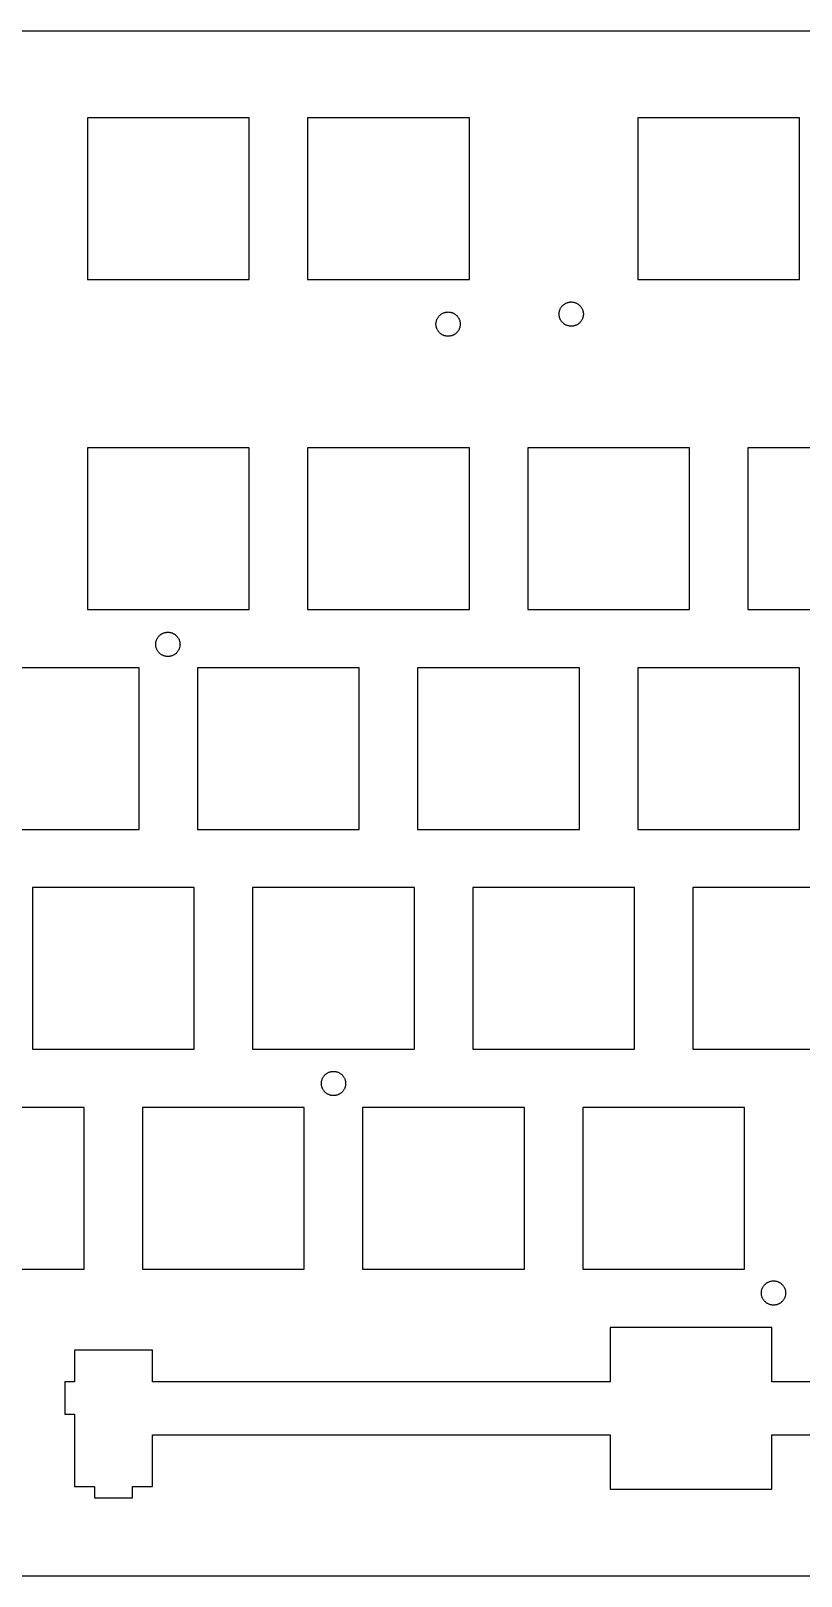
# Model space of a CAD drawing. Extents: x 0 to 462, y -134 to 0.
# Drawn here: x 102.6 to 169.3, y -133.8 to 0 of the extents above; entities that cross this region are included whole.
import ezdxf

# ---------------------------------------------------------------- set-up
doc = ezdxf.new("R2010")
doc.units = 0
doc.layers.add('BLACK', color=7, linetype='CONTINUOUS')

msp = doc.modelspace()

# ---------------------------------------------------------------- linework, layer by layer
at = {"layer": 'BLACK', "linetype": 'CONTINUOUS'}
for p, q in [((5, 0), (457.44, 0)), ((121.538, -7.526), (107.538, -7.526)), ((107.538, -7.526), (107.538, -21.526)), ((121.538, -21.526), (121.538, -7.526)), ((140.588, -7.526), (126.588, -7.526)), ((126.588, -7.526), (126.588, -21.526)), ((140.588, -21.526), (140.588, -7.526)), ((169.163, -7.526), (155.163, -7.526)), ((155.163, -7.526), (155.163, -21.526)), ((169.163, -21.526), (169.163, -7.526)), ((107.538, -21.526), (121.538, -21.526)), ((126.588, -21.526), (140.588, -21.526)), ((155.163, -21.526), (169.163, -21.526)), ((148.443, -24.1173), (148.464, -24.0708)), ((148.464, -24.0708), (148.487, -24.0255)), ((148.487, -24.0255), (148.512, -23.9815)), ((148.512, -23.9815), (148.539, -23.9389)), ((148.539, -23.9389), (148.569, -23.8978)), ((148.569, -23.8978), (148.6, -23.8581)), ((148.6, -23.8581), (148.633, -23.82)), ((148.633, -23.82), (148.668, -23.7835)), ((148.668, -23.7835), (148.704, -23.7488)), ((148.704, -23.7488), (148.742, -23.7158)), ((148.742, -23.7158), (148.782, -23.6846)), ((148.782, -23.6846), (148.823, -23.6553)), ((148.823, -23.6553), (148.866, -23.628)), ((148.866, -23.628), (148.909, -23.6027)), ((148.909, -23.6027), (148.955, -23.5795)), ((148.955, -23.5795), (149.001, -23.5585)), ((149.001, -23.5585), (149.049, -23.5397)), ((149.049, -23.5397), (149.098, -23.5232)), ((149.098, -23.5232), (149.148, -23.509)), ((149.148, -23.509), (149.198, -23.4973)), ((149.198, -23.4973), (149.25, -23.4881)), ((149.25, -23.4881), (149.303, -23.4814)), ((149.303, -23.4814), (149.356, -23.4774)), ((149.356, -23.4774), (149.41, -23.476)), ((149.41, -23.476), (149.464, -23.4774)), ((149.464, -23.4774), (149.517, -23.4814)), ((149.517, -23.4814), (149.57, -23.4881)), ((149.57, -23.4881), (149.622, -23.4973)), ((149.622, -23.4973), (149.672, -23.509)), ((149.672, -23.509), (149.722, -23.5232)), ((149.722, -23.5232), (149.771, -23.5397)), ((149.771, -23.5397), (149.819, -23.5585)), ((149.819, -23.5585), (149.865, -23.5795)), ((149.865, -23.5795), (149.91, -23.6027)), ((149.91, -23.6027), (149.954, -23.628)), ((149.954, -23.628), (149.997, -23.6553)), ((149.997, -23.6553), (150.038, -23.6846)), ((150.038, -23.6846), (150.078, -23.7158)), ((150.078, -23.7158), (150.116, -23.7488)), ((150.116, -23.7488), (150.152, -23.7835)), ((150.152, -23.7835), (150.187, -23.82)), ((150.187, -23.82), (150.22, -23.8581)), ((150.22, -23.8581), (150.251, -23.8978)), ((150.251, -23.8978), (150.281, -23.9389)), ((150.281, -23.9389), (150.308, -23.9815)), ((150.308, -23.9815), (150.333, -24.0255)), ((150.333, -24.0255), (150.356, -24.0708)), ((150.356, -24.0708), (150.377, -24.1173)), ((137.698, -25.3952), (137.699, -25.3412)), ((137.699, -25.4493), (137.698, -25.3952)), ((137.699, -25.3412), (137.703, -25.2879)), ((137.703, -25.2879), (137.71, -25.2353)), ((137.71, -25.2353), (137.719, -25.1836)), ((137.719, -25.1836), (137.731, -25.1328)), ((137.731, -25.1328), (137.745, -25.083)), ((137.745, -25.083), (137.762, -25.0342)), ((137.762, -25.0342), (137.78, -24.9865)), ((137.78, -24.9865), (137.801, -24.94)), ((137.801, -24.94), (137.825, -24.8948)), ((137.825, -24.8948), (137.85, -24.8508)), ((137.85, -24.8508), (137.877, -24.8082)), ((137.877, -24.8082), (137.906, -24.767)), ((137.906, -24.767), (137.938, -24.7274)), ((137.938, -24.7274), (137.971, -24.6893)), ((137.971, -24.6893), (138.005, -24.6528)), ((138.005, -24.6528), (138.042, -24.618)), ((138.042, -24.618), (138.08, -24.585)), ((138.08, -24.585), (138.12, -24.5538)), ((138.12, -24.5538), (138.161, -24.5246)), ((138.161, -24.5246), (138.203, -24.4973)), ((138.203, -24.4973), (138.247, -24.472)), ((138.247, -24.472), (138.293, -24.4488)), ((138.293, -24.4488), (138.339, -24.4278)), ((138.339, -24.4278), (138.387, -24.409)), ((138.387, -24.409), (138.436, -24.3925)), ((138.436, -24.3925), (138.485, -24.3783)), ((138.485, -24.3783), (138.536, -24.3666)), ((138.536, -24.3666), (138.588, -24.3573)), ((138.588, -24.3573), (138.641, -24.3507)), ((138.641, -24.3507), (138.694, -24.3466)), ((138.694, -24.3466), (138.748, -24.3453)), ((138.748, -24.3453), (138.802, -24.3466)), ((138.802, -24.3466), (138.855, -24.3507)), ((138.855, -24.3507), (138.908, -24.3573)), ((138.908, -24.3573), (138.96, -24.3666)), ((138.96, -24.3666), (139.01, -24.3783)), ((139.01, -24.3783), (139.06, -24.3925)), ((139.06, -24.3925), (139.109, -24.409)), ((139.109, -24.409), (139.157, -24.4278)), ((139.157, -24.4278), (139.203, -24.4488)), ((139.203, -24.4488), (139.248, -24.472)), ((139.248, -24.472), (139.292, -24.4973)), ((139.292, -24.4973), (139.335, -24.5246)), ((139.335, -24.5246), (139.376, -24.5538)), ((139.376, -24.5538), (139.416, -24.585)), ((139.416, -24.585), (139.454, -24.618)), ((139.454, -24.618), (139.49, -24.6528)), ((139.49, -24.6528), (139.525, -24.6893)), ((139.525, -24.6893), (139.558, -24.7274)), ((139.558, -24.7274), (139.589, -24.767)), ((139.589, -24.767), (139.619, -24.8082)), ((139.619, -24.8082), (139.646, -24.8508)), ((139.646, -24.8508), (139.671, -24.8948)), ((139.671, -24.8948), (139.694, -24.94)), ((139.694, -24.94), (139.715, -24.9865)), ((139.715, -24.9865), (139.734, -25.0342)), ((139.734, -25.0342), (139.751, -25.083)), ((139.751, -25.083), (139.765, -25.1328)), ((139.765, -25.1328), (139.777, -25.1836)), ((139.777, -25.1836), (139.786, -25.2353)), ((139.786, -25.2353), (139.792, -25.2879)), ((139.792, -25.2879), (139.797, -25.3412)), ((139.797, -25.3412), (139.798, -25.3952)), ((139.798, -25.3952), (139.797, -25.4493)), ((148.36, -24.526), (148.361, -24.472)), ((148.361, -24.58), (148.36, -24.526)), ((148.361, -24.472), (148.365, -24.4186)), ((148.365, -24.6333), (148.361, -24.58)), ((148.365, -24.4186), (148.372, -24.3661)), ((148.372, -24.6859), (148.365, -24.6333)), ((148.372, -24.3661), (148.381, -24.3144)), ((148.381, -24.7376), (148.372, -24.6859)), ((148.381, -24.3144), (148.393, -24.2636)), ((148.393, -24.7884), (148.381, -24.7376)), ((148.393, -24.2636), (148.407, -24.2138)), ((148.407, -24.8382), (148.393, -24.7884)), ((148.407, -24.2138), (148.424, -24.165)), ((148.424, -24.887), (148.407, -24.8382)), ((148.424, -24.165), (148.443, -24.1173)), ((148.443, -24.9347), (148.424, -24.887)), ((148.464, -24.9812), (148.443, -24.9347)), ((148.487, -25.0265), (148.464, -24.9812)), ((148.512, -25.0705), (148.487, -25.0265)), ((148.539, -25.1131), (148.512, -25.0705)), ((148.569, -25.1542), (148.539, -25.1131)), ((148.6, -25.1939), (148.569, -25.1542)), ((148.633, -25.232), (148.6, -25.1939)), ((148.668, -25.2685), (148.633, -25.232)), ((148.704, -25.3032), (148.668, -25.2685)), ((148.742, -25.3362), (148.704, -25.3032)), ((148.782, -25.3674), (148.742, -25.3362)), ((148.823, -25.3967), (148.782, -25.3674)), ((148.866, -25.424), (148.823, -25.3967)), ((148.909, -25.4493), (148.866, -25.424)), ((149.954, -25.424), (149.91, -25.4493)), ((149.997, -25.3967), (149.954, -25.424)), ((150.038, -25.3674), (149.997, -25.3967)), ((150.078, -25.3362), (150.038, -25.3674)), ((150.116, -25.3032), (150.078, -25.3362)), ((150.152, -25.2685), (150.116, -25.3032)), ((150.187, -25.232), (150.152, -25.2685)), ((150.22, -25.1939), (150.187, -25.232)), ((150.251, -25.1542), (150.22, -25.1939)), ((150.281, -25.1131), (150.251, -25.1542)), ((150.308, -25.0705), (150.281, -25.1131)), ((150.333, -25.0265), (150.308, -25.0705)), ((150.356, -24.9812), (150.333, -25.0265)), ((150.377, -24.9347), (150.356, -24.9812)), ((150.377, -24.1173), (150.396, -24.165)), ((150.396, -24.887), (150.377, -24.9347)), ((150.396, -24.165), (150.413, -24.2138)), ((150.413, -24.8382), (150.396, -24.887)), ((150.413, -24.2138), (150.427, -24.2636)), ((150.427, -24.7884), (150.413, -24.8382)), ((150.427, -24.2636), (150.439, -24.3144)), ((150.439, -24.7376), (150.427, -24.7884)), ((150.439, -24.3144), (150.448, -24.3661)), ((150.448, -24.6859), (150.439, -24.7376)), ((150.448, -24.3661), (150.455, -24.4186)), ((150.455, -24.6333), (150.448, -24.6859)), ((150.455, -24.4186), (150.459, -24.472)), ((150.459, -24.58), (150.455, -24.6333)), ((150.459, -24.472), (150.46, -24.526)), ((150.46, -24.526), (150.459, -24.58)), ((137.703, -25.5026), (137.699, -25.4493)), ((137.71, -25.5552), (137.703, -25.5026)), ((137.719, -25.6069), (137.71, -25.5552)), ((137.731, -25.6577), (137.719, -25.6069)), ((137.745, -25.7075), (137.731, -25.6577)), ((137.762, -25.7563), (137.745, -25.7075)), ((137.78, -25.804), (137.762, -25.7563)), ((137.801, -25.8505), (137.78, -25.804)), ((137.825, -25.8957), (137.801, -25.8505)), ((137.85, -25.9397), (137.825, -25.8957)), ((137.877, -25.9823), (137.85, -25.9397)), ((137.906, -26.0235), (137.877, -25.9823)), ((137.938, -26.0631), (137.906, -26.0235)), ((137.971, -26.1012), (137.938, -26.0631)), ((138.005, -26.1377), (137.971, -26.1012)), ((138.042, -26.1725), (138.005, -26.1377)), ((138.08, -26.2055), (138.042, -26.1725)), ((138.12, -26.2367), (138.08, -26.2055)), ((138.161, -26.2659), (138.12, -26.2367)), ((138.203, -26.2932), (138.161, -26.2659)), ((138.247, -26.3185), (138.203, -26.2932)), ((138.293, -26.3417), (138.247, -26.3185)), ((138.339, -26.3627), (138.293, -26.3417)), ((138.387, -26.3815), (138.339, -26.3627)), ((138.436, -26.398), (138.387, -26.3815)), ((138.485, -26.4122), (138.436, -26.398)), ((138.536, -26.4239), (138.485, -26.4122)), ((138.588, -26.4332), (138.536, -26.4239)), ((138.641, -26.4398), (138.588, -26.4332)), ((138.694, -26.4439), (138.641, -26.4398)), ((138.748, -26.4452), (138.694, -26.4439)), ((138.802, -26.4439), (138.748, -26.4452)), ((138.855, -26.4398), (138.802, -26.4439)), ((138.908, -26.4332), (138.855, -26.4398)), ((138.96, -26.4239), (138.908, -26.4332)), ((139.01, -26.4122), (138.96, -26.4239)), ((139.06, -26.398), (139.01, -26.4122)), ((139.109, -26.3815), (139.06, -26.398)), ((139.157, -26.3627), (139.109, -26.3815)), ((139.203, -26.3417), (139.157, -26.3627)), ((139.248, -26.3185), (139.203, -26.3417)), ((139.292, -26.2932), (139.248, -26.3185)), ((139.335, -26.2659), (139.292, -26.2932)), ((139.376, -26.2367), (139.335, -26.2659)), ((139.416, -26.2055), (139.376, -26.2367)), ((139.454, -26.1725), (139.416, -26.2055)), ((139.49, -26.1377), (139.454, -26.1725)), ((139.525, -26.1012), (139.49, -26.1377)), ((139.558, -26.0631), (139.525, -26.1012)), ((139.589, -26.0235), (139.558, -26.0631)), ((139.619, -25.9823), (139.589, -26.0235)), ((139.646, -25.9397), (139.619, -25.9823)), ((139.671, -25.8957), (139.646, -25.9397)), ((139.694, -25.8505), (139.671, -25.8957)), ((139.715, -25.804), (139.694, -25.8505)), ((139.734, -25.7563), (139.715, -25.804)), ((139.751, -25.7075), (139.734, -25.7563)), ((139.765, -25.6577), (139.751, -25.7075)), ((139.777, -25.6069), (139.765, -25.6577)), ((139.786, -25.5552), (139.777, -25.6069)), ((139.792, -25.5026), (139.786, -25.5552)), ((139.797, -25.4493), (139.792, -25.5026)), ((148.955, -25.4724), (148.909, -25.4493)), ((149.001, -25.4935), (148.955, -25.4724)), ((149.049, -25.5123), (149.001, -25.4935)), ((149.098, -25.5288), (149.049, -25.5123)), ((149.148, -25.5429), (149.098, -25.5288)), ((149.198, -25.5547), (149.148, -25.5429)), ((149.25, -25.5639), (149.198, -25.5547)), ((149.303, -25.5706), (149.25, -25.5639)), ((149.356, -25.5746), (149.303, -25.5706)), ((149.41, -25.576), (149.356, -25.5746)), ((149.464, -25.5746), (149.41, -25.576)), ((149.517, -25.5706), (149.464, -25.5746)), ((149.57, -25.5639), (149.517, -25.5706)), ((149.622, -25.5547), (149.57, -25.5639)), ((149.672, -25.5429), (149.622, -25.5547)), ((149.722, -25.5288), (149.672, -25.5429)), ((149.771, -25.5123), (149.722, -25.5288)), ((149.819, -25.4935), (149.771, -25.5123)), ((149.865, -25.4724), (149.819, -25.4935)), ((149.91, -25.4493), (149.865, -25.4724)), ((121.538, -36.101), (107.538, -36.101)), ((107.538, -36.101), (107.538, -50.101)), ((121.538, -50.101), (121.538, -36.101)), ((140.588, -36.101), (126.588, -36.101)), ((126.588, -36.101), (126.588, -50.101)), ((140.588, -50.101), (140.588, -36.101)), ((159.638, -36.101), (145.638, -36.101)), ((145.638, -36.101), (145.638, -50.101)), ((159.638, -50.101), (159.638, -36.101)), ((178.688, -36.101), (164.688, -36.101)), ((164.688, -36.101), (164.688, -50.101)), ((107.538, -50.101), (121.538, -50.101)), ((126.588, -50.101), (140.588, -50.101)), ((145.638, -50.101), (159.638, -50.101)), ((164.688, -50.101), (178.688, -50.101)), ((113.988, -52.2078), (114.033, -52.1846)), ((114.033, -52.1846), (114.08, -52.1635)), ((114.08, -52.1635), (114.128, -52.1447)), ((114.128, -52.1447), (114.176, -52.1282)), ((114.176, -52.1282), (114.226, -52.1141)), ((114.226, -52.1141), (114.277, -52.1024)), ((114.277, -52.1024), (114.329, -52.0931)), ((114.329, -52.0931), (114.381, -52.0864)), ((114.381, -52.0864), (114.435, -52.0824)), ((114.435, -52.0824), (114.489, -52.081)), ((114.489, -52.081), (114.543, -52.0824)), ((114.543, -52.0824), (114.596, -52.0864)), ((114.596, -52.0864), (114.649, -52.0931)), ((114.649, -52.0931), (114.7, -52.1024)), ((114.7, -52.1024), (114.751, -52.1141)), ((114.751, -52.1141), (114.801, -52.1282)), ((114.801, -52.1282), (114.85, -52.1447)), ((114.85, -52.1447), (114.897, -52.1635)), ((114.897, -52.1635), (114.944, -52.1846)), ((114.944, -52.1846), (114.989, -52.2078)), ((113.439, -53.131), (113.44, -53.077)), ((113.44, -53.1851), (113.439, -53.131)), ((113.44, -53.077), (113.444, -53.0237)), ((113.444, -53.2384), (113.44, -53.1851)), ((113.444, -53.0237), (113.451, -52.9711)), ((113.451, -53.2909), (113.444, -53.2384)), ((113.451, -52.9711), (113.46, -52.9194)), ((113.46, -53.3426), (113.451, -53.2909)), ((113.46, -52.9194), (113.472, -52.8686)), ((113.472, -53.3934), (113.46, -53.3426)), ((113.472, -52.8686), (113.486, -52.8188)), ((113.486, -53.4433), (113.472, -53.3934)), ((113.486, -52.8188), (113.502, -52.77)), ((113.502, -53.492), (113.486, -53.4433)), ((113.502, -52.77), (113.521, -52.7223)), ((113.521, -53.5397), (113.502, -53.492)), ((113.521, -52.7223), (113.542, -52.6758)), ((113.542, -52.6758), (113.565, -52.6305)), ((113.565, -52.6305), (113.591, -52.5866)), ((113.591, -52.5866), (113.618, -52.544)), ((113.618, -52.544), (113.647, -52.5028)), ((113.647, -52.5028), (113.678, -52.4631)), ((113.678, -52.4631), (113.711, -52.425)), ((113.711, -52.425), (113.746, -52.3886)), ((113.746, -52.3886), (113.783, -52.3538)), ((113.783, -52.3538), (113.821, -52.3208)), ((113.821, -52.3208), (113.86, -52.2896)), ((113.86, -52.2896), (113.902, -52.2603)), ((113.902, -52.2603), (113.944, -52.233)), ((113.944, -52.233), (113.988, -52.2078)), ((114.989, -52.2078), (115.033, -52.233)), ((115.033, -52.233), (115.076, -52.2603)), ((115.076, -52.2603), (115.117, -52.2896)), ((115.117, -52.2896), (115.157, -52.3208)), ((115.157, -52.3208), (115.195, -52.3538)), ((115.195, -52.3538), (115.231, -52.3886)), ((115.231, -52.3886), (115.266, -52.425)), ((115.266, -52.425), (115.299, -52.4631)), ((115.299, -52.4631), (115.33, -52.5028)), ((115.33, -52.5028), (115.359, -52.544)), ((115.359, -52.544), (115.387, -52.5866)), ((115.387, -52.5866), (115.412, -52.6305)), ((115.412, -52.6305), (115.435, -52.6758)), ((115.435, -52.6758), (115.456, -52.7223)), ((115.456, -52.7223), (115.475, -52.77)), ((115.475, -53.492), (115.456, -53.5397)), ((115.475, -52.77), (115.491, -52.8188)), ((115.491, -53.4433), (115.475, -53.492)), ((115.491, -52.8188), (115.506, -52.8686)), ((115.506, -53.3934), (115.491, -53.4433)), ((115.506, -52.8686), (115.517, -52.9194)), ((115.517, -53.3426), (115.506, -53.3934)), ((115.517, -52.9194), (115.527, -52.9711)), ((115.527, -53.2909), (115.517, -53.3426)), ((115.527, -52.9711), (115.533, -53.0237)), ((115.533, -53.2384), (115.527, -53.2909)), ((115.533, -53.0237), (115.537, -53.077)), ((115.537, -53.1851), (115.533, -53.2384)), ((115.537, -53.077), (115.539, -53.131)), ((115.539, -53.131), (115.537, -53.1851)), ((113.542, -53.5862), (113.521, -53.5397)), ((113.565, -53.6315), (113.542, -53.5862)), ((113.591, -53.6755), (113.565, -53.6315)), ((113.618, -53.7181), (113.591, -53.6755)), ((113.647, -53.7593), (113.618, -53.7181)), ((113.678, -53.7989), (113.647, -53.7593)), ((113.711, -53.837), (113.678, -53.7989)), ((113.746, -53.8735), (113.711, -53.837)), ((113.783, -53.9082), (113.746, -53.8735)), ((113.821, -53.9412), (113.783, -53.9082)), ((113.86, -53.9724), (113.821, -53.9412)), ((113.902, -54.0017), (113.86, -53.9724)), ((113.944, -54.029), (113.902, -54.0017)), ((113.988, -54.0543), (113.944, -54.029)), ((114.033, -54.0775), (113.988, -54.0543)), ((114.08, -54.0985), (114.033, -54.0775)), ((114.128, -54.1173), (114.08, -54.0985)), ((114.176, -54.1338), (114.128, -54.1173)), ((114.226, -54.148), (114.176, -54.1338)), ((114.277, -54.1597), (114.226, -54.148)), ((114.329, -54.1689), (114.277, -54.1597)), ((114.381, -54.1756), (114.329, -54.1689)), ((114.435, -54.1797), (114.381, -54.1756)), ((114.489, -54.181), (114.435, -54.1797)), ((114.543, -54.1797), (114.489, -54.181)), ((114.596, -54.1756), (114.543, -54.1797)), ((114.649, -54.1689), (114.596, -54.1756)), ((114.7, -54.1597), (114.649, -54.1689)), ((114.751, -54.148), (114.7, -54.1597)), ((114.801, -54.1338), (114.751, -54.148)), ((114.85, -54.1173), (114.801, -54.1338)), ((114.897, -54.0985), (114.85, -54.1173)), ((114.944, -54.0775), (114.897, -54.0985)), ((114.989, -54.0543), (114.944, -54.0775)), ((115.033, -54.029), (114.989, -54.0543)), ((115.076, -54.0017), (115.033, -54.029)), ((115.117, -53.9724), (115.076, -54.0017)), ((115.157, -53.9412), (115.117, -53.9724)), ((115.195, -53.9082), (115.157, -53.9412)), ((115.231, -53.8735), (115.195, -53.9082)), ((115.266, -53.837), (115.231, -53.8735)), ((115.299, -53.7989), (115.266, -53.837)), ((115.33, -53.7593), (115.299, -53.7989)), ((115.359, -53.7181), (115.33, -53.7593)), ((115.387, -53.6755), (115.359, -53.7181)), ((115.412, -53.6315), (115.387, -53.6755)), ((115.435, -53.5862), (115.412, -53.6315)), ((115.456, -53.5397), (115.435, -53.5862)), ((112.013, -55.151), (98.013, -55.151)), ((112.013, -69.151), (112.013, -55.151)), ((131.063, -55.151), (117.063, -55.151)), ((117.063, -55.151), (117.063, -69.151)), ((131.063, -69.151), (131.063, -55.151)), ((150.113, -55.151), (136.113, -55.151)), ((136.113, -55.151), (136.113, -69.151)), ((150.113, -69.151), (150.113, -55.151)), ((169.163, -55.151), (155.163, -55.151)), ((155.163, -55.151), (155.163, -69.151)), ((169.163, -69.151), (169.163, -55.151)), ((98.013, -69.151), (112.013, -69.151)), ((117.063, -69.151), (131.063, -69.151)), ((136.113, -69.151), (150.113, -69.151)), ((155.163, -69.151), (169.163, -69.151)), ((116.776, -74.201), (102.776, -74.201)), ((102.776, -74.201), (102.776, -88.201)), ((116.776, -88.201), (116.776, -74.201)), ((135.826, -74.201), (121.826, -74.201)), ((121.826, -74.201), (121.826, -88.201)), ((135.826, -88.201), (135.826, -74.201)), ((154.876, -74.201), (140.876, -74.201)), ((140.876, -74.201), (140.876, -88.201)), ((154.876, -88.201), (154.876, -74.201)), ((173.926, -74.201), (159.926, -74.201)), ((159.926, -74.201), (159.926, -88.201)), ((102.776, -88.201), (116.776, -88.201)), ((121.826, -88.201), (135.826, -88.201)), ((140.876, -88.201), (154.876, -88.201)), ((159.926, -88.201), (173.926, -88.201)), ((127.792, -91.0034), (127.801, -90.9517)), ((127.801, -90.9517), (127.813, -90.9009)), ((127.813, -90.9009), (127.827, -90.851)), ((127.827, -90.851), (127.844, -90.8023)), ((127.844, -90.8023), (127.863, -90.7546)), ((127.863, -90.7546), (127.884, -90.7081)), ((127.884, -90.7081), (127.907, -90.6628)), ((127.907, -90.6628), (127.932, -90.6188)), ((127.932, -90.6188), (127.959, -90.5762)), ((127.959, -90.5762), (127.989, -90.535)), ((127.989, -90.535), (128.02, -90.4954)), ((128.02, -90.4954), (128.053, -90.4573)), ((128.053, -90.4573), (128.088, -90.4208)), ((128.088, -90.4208), (128.124, -90.3861)), ((128.124, -90.3861), (128.162, -90.353)), ((128.162, -90.353), (128.202, -90.3219)), ((128.202, -90.3219), (128.243, -90.2926)), ((128.243, -90.2926), (128.286, -90.2653)), ((128.286, -90.2653), (128.33, -90.24)), ((128.33, -90.24), (128.375, -90.2168)), ((128.375, -90.2168), (128.421, -90.1958)), ((128.421, -90.1958), (128.469, -90.177)), ((128.469, -90.177), (128.518, -90.1605)), ((128.518, -90.1605), (128.568, -90.1463)), ((128.568, -90.1463), (128.619, -90.1346)), ((128.619, -90.1346), (128.67, -90.1254)), ((128.67, -90.1254), (128.723, -90.1187)), ((128.723, -90.1187), (128.776, -90.1146)), ((128.776, -90.1146), (128.83, -90.1133)), ((128.83, -90.1133), (128.884, -90.1146)), ((128.884, -90.1146), (128.937, -90.1187)), ((128.937, -90.1187), (128.99, -90.1254)), ((128.99, -90.1254), (129.042, -90.1346)), ((129.042, -90.1346), (129.093, -90.1463)), ((129.093, -90.1463), (129.142, -90.1605)), ((129.142, -90.1605), (129.191, -90.177)), ((129.191, -90.177), (129.239, -90.1958)), ((129.239, -90.1958), (129.285, -90.2168)), ((129.285, -90.2168), (129.331, -90.24)), ((129.331, -90.24), (129.375, -90.2653)), ((129.375, -90.2653), (129.417, -90.2926)), ((129.417, -90.2926), (129.458, -90.3219)), ((129.458, -90.3219), (129.498, -90.353)), ((129.498, -90.353), (129.536, -90.3861)), ((129.536, -90.3861), (129.573, -90.4208)), ((129.573, -90.4208), (129.607, -90.4573)), ((129.607, -90.4573), (129.64, -90.4954)), ((129.64, -90.4954), (129.672, -90.535)), ((129.672, -90.535), (129.701, -90.5762)), ((129.701, -90.5762), (129.728, -90.6188)), ((129.728, -90.6188), (129.753, -90.6628)), ((129.753, -90.6628), (129.777, -90.7081)), ((129.777, -90.7081), (129.798, -90.7546)), ((129.798, -90.7546), (129.816, -90.8023)), ((129.816, -90.8023), (129.833, -90.851)), ((129.833, -90.851), (129.847, -90.9009)), ((129.847, -90.9009), (129.859, -90.9517)), ((129.859, -90.9517), (129.868, -91.0034)), ((127.78, -91.1633), (127.781, -91.1093)), ((127.781, -91.2173), (127.78, -91.1633)), ((127.781, -91.1093), (127.786, -91.0559)), ((127.786, -91.2706), (127.781, -91.2173)), ((127.786, -91.0559), (127.792, -91.0034)), ((127.792, -91.3232), (127.786, -91.2706)), ((127.801, -91.3749), (127.792, -91.3232)), ((127.813, -91.4257), (127.801, -91.3749)), ((127.827, -91.4755), (127.813, -91.4257)), ((127.844, -91.5243), (127.827, -91.4755)), ((127.863, -91.572), (127.844, -91.5243)), ((127.884, -91.6185), (127.863, -91.572)), ((127.907, -91.6638), (127.884, -91.6185)), ((127.932, -91.7077), (127.907, -91.6638)), ((127.959, -91.7504), (127.932, -91.7077)), ((127.989, -91.7915), (127.959, -91.7504)), ((128.02, -91.8312), (127.989, -91.7915)), ((128.053, -91.8693), (128.02, -91.8312)), ((128.088, -91.9057), (128.053, -91.8693)), ((128.124, -91.9405), (128.088, -91.9057)), ((128.162, -91.9735), (128.124, -91.9405)), ((128.202, -92.0047), (128.162, -91.9735)), ((128.243, -92.034), (128.202, -92.0047)), ((128.286, -92.0613), (128.243, -92.034)), ((128.33, -92.0866), (128.286, -92.0613)), ((128.375, -92.1097), (128.33, -92.0866)), ((128.421, -92.1308), (128.375, -92.1097)), ((128.469, -92.1496), (128.421, -92.1308)), ((128.518, -92.1661), (128.469, -92.1496)), ((128.568, -92.1802), (128.518, -92.1661)), ((128.619, -92.192), (128.568, -92.1802)), ((128.67, -92.2012), (128.619, -92.192)), ((128.723, -92.2079), (128.67, -92.2012)), ((128.776, -92.2119), (128.723, -92.2079)), ((128.83, -92.2133), (128.776, -92.2119)), ((128.884, -92.2119), (128.83, -92.2133)), ((128.937, -92.2079), (128.884, -92.2119)), ((128.99, -92.2012), (128.937, -92.2079)), ((129.042, -92.192), (128.99, -92.2012)), ((129.093, -92.1802), (129.042, -92.192)), ((129.142, -92.1661), (129.093, -92.1802)), ((129.191, -92.1496), (129.142, -92.1661)), ((129.239, -92.1308), (129.191, -92.1496)), ((129.285, -92.1097), (129.239, -92.1308)), ((129.331, -92.0866), (129.285, -92.1097)), ((129.375, -92.0613), (129.331, -92.0866)), ((129.417, -92.034), (129.375, -92.0613)), ((129.458, -92.0047), (129.417, -92.034)), ((129.498, -91.9735), (129.458, -92.0047)), ((129.536, -91.9405), (129.498, -91.9735)), ((129.573, -91.9057), (129.536, -91.9405)), ((129.607, -91.8693), (129.573, -91.9057)), ((129.64, -91.8312), (129.607, -91.8693)), ((129.672, -91.7915), (129.64, -91.8312)), ((129.701, -91.7504), (129.672, -91.7915)), ((129.728, -91.7077), (129.701, -91.7504)), ((129.753, -91.6638), (129.728, -91.7077)), ((129.777, -91.6185), (129.753, -91.6638)), ((129.798, -91.572), (129.777, -91.6185)), ((129.816, -91.5243), (129.798, -91.572)), ((129.833, -91.4755), (129.816, -91.5243)), ((129.847, -91.4257), (129.833, -91.4755)), ((129.859, -91.3749), (129.847, -91.4257)), ((129.868, -91.3232), (129.859, -91.3749)), ((129.868, -91.0034), (129.875, -91.0559)), ((129.875, -91.2706), (129.868, -91.3232)), ((129.875, -91.0559), (129.879, -91.1093)), ((129.879, -91.2173), (129.875, -91.2706)), ((129.879, -91.1093), (129.88, -91.1633)), ((129.88, -91.1633), (129.879, -91.2173)), ((107.251, -93.251), (93.251, -93.251)), ((107.251, -107.251), (107.251, -93.251)), ((126.301, -93.251), (112.301, -93.251)), ((112.301, -93.251), (112.301, -107.251)), ((126.301, -107.251), (126.301, -93.251)), ((145.351, -93.251), (131.351, -93.251)), ((131.351, -93.251), (131.351, -107.251)), ((145.351, -107.251), (145.351, -93.251)), ((164.401, -93.251), (150.401, -93.251)), ((150.401, -93.251), (150.401, -107.251)), ((164.401, -107.251), (164.401, -93.251)), ((93.251, -107.251), (107.251, -107.251)), ((112.301, -107.251), (126.301, -107.251)), ((131.351, -107.251), (145.351, -107.251)), ((150.401, -107.251), (164.401, -107.251)), ((166.375, -108.411), (166.419, -108.385)), ((166.419, -108.385), (166.465, -108.362)), ((166.465, -108.362), (166.511, -108.341)), ((166.511, -108.341), (166.559, -108.322)), ((166.559, -108.322), (166.608, -108.306)), ((166.608, -108.306), (166.657, -108.292)), ((166.657, -108.292), (166.708, -108.28)), ((166.708, -108.28), (166.76, -108.271)), ((166.76, -108.271), (166.812, -108.264)), ((166.812, -108.264), (166.866, -108.26)), ((166.866, -108.26), (166.92, -108.259)), ((166.92, -108.259), (166.974, -108.26)), ((166.974, -108.26), (167.027, -108.264)), ((167.027, -108.264), (167.08, -108.271)), ((167.08, -108.271), (167.131, -108.28)), ((167.131, -108.28), (167.182, -108.292)), ((167.182, -108.292), (167.232, -108.306)), ((167.232, -108.306), (167.281, -108.322)), ((167.281, -108.322), (167.328, -108.341)), ((167.328, -108.341), (167.375, -108.362)), ((167.375, -108.362), (167.42, -108.385)), ((167.42, -108.385), (167.464, -108.411)), ((165.87, -109.309), (165.871, -109.255)), ((165.871, -109.363), (165.87, -109.309)), ((165.871, -109.255), (165.875, -109.201)), ((165.875, -109.416), (165.871, -109.363)), ((165.875, -109.201), (165.882, -109.149)), ((165.882, -109.469), (165.875, -109.416)), ((165.882, -109.149), (165.891, -109.097)), ((165.891, -109.52), (165.882, -109.469)), ((165.891, -109.097), (165.903, -109.046)), ((165.903, -109.571), (165.891, -109.52)), ((165.903, -109.046), (165.917, -108.996)), ((165.917, -109.621), (165.903, -109.571)), ((165.917, -108.996), (165.933, -108.948)), ((165.933, -109.67), (165.917, -109.621)), ((165.933, -108.948), (165.952, -108.9)), ((165.952, -109.717), (165.933, -109.67)), ((165.952, -108.9), (165.973, -108.853)), ((165.973, -109.764), (165.952, -109.717)), ((165.973, -108.853), (165.996, -108.808)), ((165.996, -108.808), (166.022, -108.764)), ((166.022, -108.764), (166.049, -108.722)), ((166.049, -108.722), (166.078, -108.68)), ((166.078, -108.68), (166.11, -108.641)), ((166.11, -108.641), (166.143, -108.603)), ((166.143, -108.603), (166.177, -108.566)), ((166.177, -108.566), (166.214, -108.531)), ((166.214, -108.531), (166.252, -108.498)), ((166.252, -108.498), (166.292, -108.467)), ((166.292, -108.467), (166.333, -108.438)), ((166.333, -108.438), (166.375, -108.411)), ((167.464, -108.411), (167.507, -108.438)), ((167.507, -108.438), (167.548, -108.467)), ((167.548, -108.467), (167.588, -108.498)), ((167.588, -108.498), (167.626, -108.531)), ((167.626, -108.531), (167.662, -108.566)), ((167.662, -108.566), (167.697, -108.603)), ((167.697, -108.603), (167.73, -108.641)), ((167.73, -108.641), (167.761, -108.68)), ((167.761, -108.68), (167.79, -108.722)), ((167.79, -108.722), (167.818, -108.764)), ((167.818, -108.764), (167.843, -108.808)), ((167.843, -108.808), (167.866, -108.853)), ((167.866, -108.853), (167.887, -108.9)), ((167.887, -109.717), (167.866, -109.764)), ((167.887, -108.9), (167.906, -108.948)), ((167.906, -109.67), (167.887, -109.717)), ((167.906, -108.948), (167.923, -108.996)), ((167.923, -109.621), (167.906, -109.67)), ((167.923, -108.996), (167.937, -109.046)), ((167.937, -109.571), (167.923, -109.621)), ((167.937, -109.046), (167.948, -109.097)), ((167.948, -109.52), (167.937, -109.571)), ((167.948, -109.097), (167.958, -109.149)), ((167.958, -109.469), (167.948, -109.52)), ((167.958, -109.149), (167.964, -109.201)), ((167.964, -109.416), (167.958, -109.469)), ((167.964, -109.201), (167.968, -109.255)), ((167.968, -109.363), (167.964, -109.416)), ((167.968, -109.255), (167.97, -109.309)), ((167.97, -109.309), (167.968, -109.363)), ((165.996, -109.809), (165.973, -109.764)), ((166.022, -109.853), (165.996, -109.809)), ((166.049, -109.896), (166.022, -109.853)), ((166.078, -109.937), (166.049, -109.896)), ((166.11, -109.977), (166.078, -109.937)), ((166.143, -110.015), (166.11, -109.977)), ((166.177, -110.051), (166.143, -110.015)), ((166.214, -110.086), (166.177, -110.051)), ((166.252, -110.119), (166.214, -110.086)), ((166.292, -110.15), (166.252, -110.119)), ((166.333, -110.179), (166.292, -110.15)), ((166.375, -110.207), (166.333, -110.179)), ((166.419, -110.232), (166.375, -110.207)), ((166.465, -110.255), (166.419, -110.232)), ((166.511, -110.276), (166.465, -110.255)), ((166.559, -110.295), (166.511, -110.276)), ((166.608, -110.311), (166.559, -110.295)), ((166.657, -110.326), (166.608, -110.311)), ((166.708, -110.337), (166.657, -110.326)), ((166.76, -110.347), (166.708, -110.337)), ((166.812, -110.353), (166.76, -110.347)), ((166.866, -110.357), (166.812, -110.353)), ((166.92, -110.359), (166.866, -110.357)), ((166.974, -110.357), (166.92, -110.359)), ((167.027, -110.353), (166.974, -110.357)), ((167.08, -110.347), (167.027, -110.353)), ((167.131, -110.337), (167.08, -110.347)), ((167.182, -110.326), (167.131, -110.337)), ((167.232, -110.311), (167.182, -110.326)), ((167.281, -110.295), (167.232, -110.311)), ((167.328, -110.276), (167.281, -110.295)), ((167.375, -110.255), (167.328, -110.276)), ((167.42, -110.232), (167.375, -110.255)), ((167.464, -110.207), (167.42, -110.232)), ((167.507, -110.179), (167.464, -110.207)), ((167.548, -110.15), (167.507, -110.179)), ((167.588, -110.119), (167.548, -110.15)), ((167.626, -110.086), (167.588, -110.119)), ((167.662, -110.051), (167.626, -110.086)), ((167.697, -110.015), (167.662, -110.051)), ((167.73, -109.977), (167.697, -110.015)), ((167.761, -109.937), (167.73, -109.977)), ((167.79, -109.896), (167.761, -109.937)), ((167.818, -109.853), (167.79, -109.896)), ((167.843, -109.809), (167.818, -109.853)), ((167.866, -109.764), (167.843, -109.809)), ((152.782, -112.301), (152.782, -117.001)), ((166.782, -112.301), (152.782, -112.301)), ((166.782, -117.001), (166.782, -112.301)), ((113.157, -114.271), (106.407, -114.271)), ((106.407, -114.271), (106.407, -117.001)), ((113.157, -117.001), (113.157, -114.271)), ((105.582, -117.001), (105.582, -119.801)), ((106.407, -117.001), (105.582, -117.001)), ((152.782, -117.001), (113.157, -117.001)), ((206.407, -117.001), (166.782, -117.001)), ((105.582, -119.801), (106.407, -119.801)), ((106.407, -119.801), (106.407, -126.071)), ((113.157, -121.601), (152.782, -121.601)), ((113.157, -126.071), (113.157, -121.601)), ((152.782, -121.601), (152.782, -126.301)), ((166.782, -121.601), (206.407, -121.601)), ((166.782, -126.301), (166.782, -121.601)), ((106.407, -126.071), (108.132, -126.071)), ((108.132, -126.071), (108.132, -127.051)), ((108.132, -127.051), (111.432, -127.051)), ((111.432, -126.071), (113.157, -126.071)), ((111.432, -127.051), (111.432, -126.071)), ((152.782, -126.301), (166.782, -126.301)), ((457.44, -133.827), (5, -133.827))]:
    msp.add_line(p, q, dxfattribs=at)

doc.saveas('drawing.dxf')
